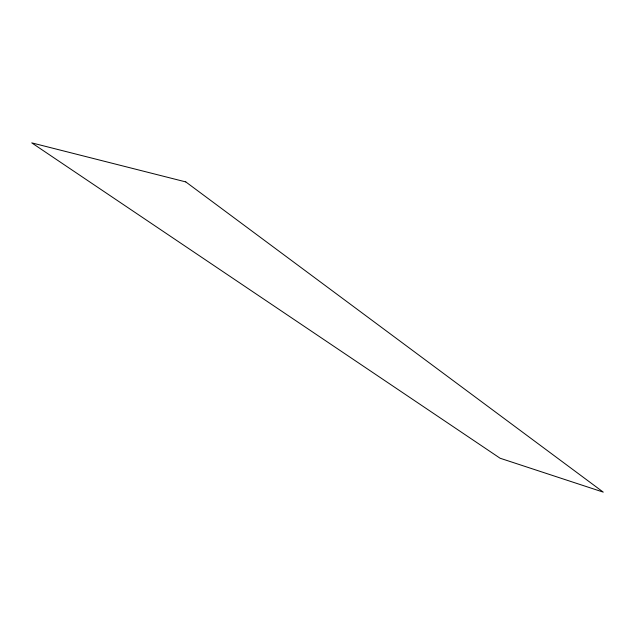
<?xml version="1.0" encoding="UTF-8"?>
<svg xmlns="http://www.w3.org/2000/svg" width="635" height="635" viewBox="0 0 635 635"><rect width="100%" height="100%" fill="white"/><g stroke="black" fill="none" stroke-linecap="round" stroke-linejoin="round"><path stroke-width="0.95" d="M185.785 181.912L31.75 142.875L500.094 458.232L603.25 492.125L185.785 181.912"/></g></svg>
